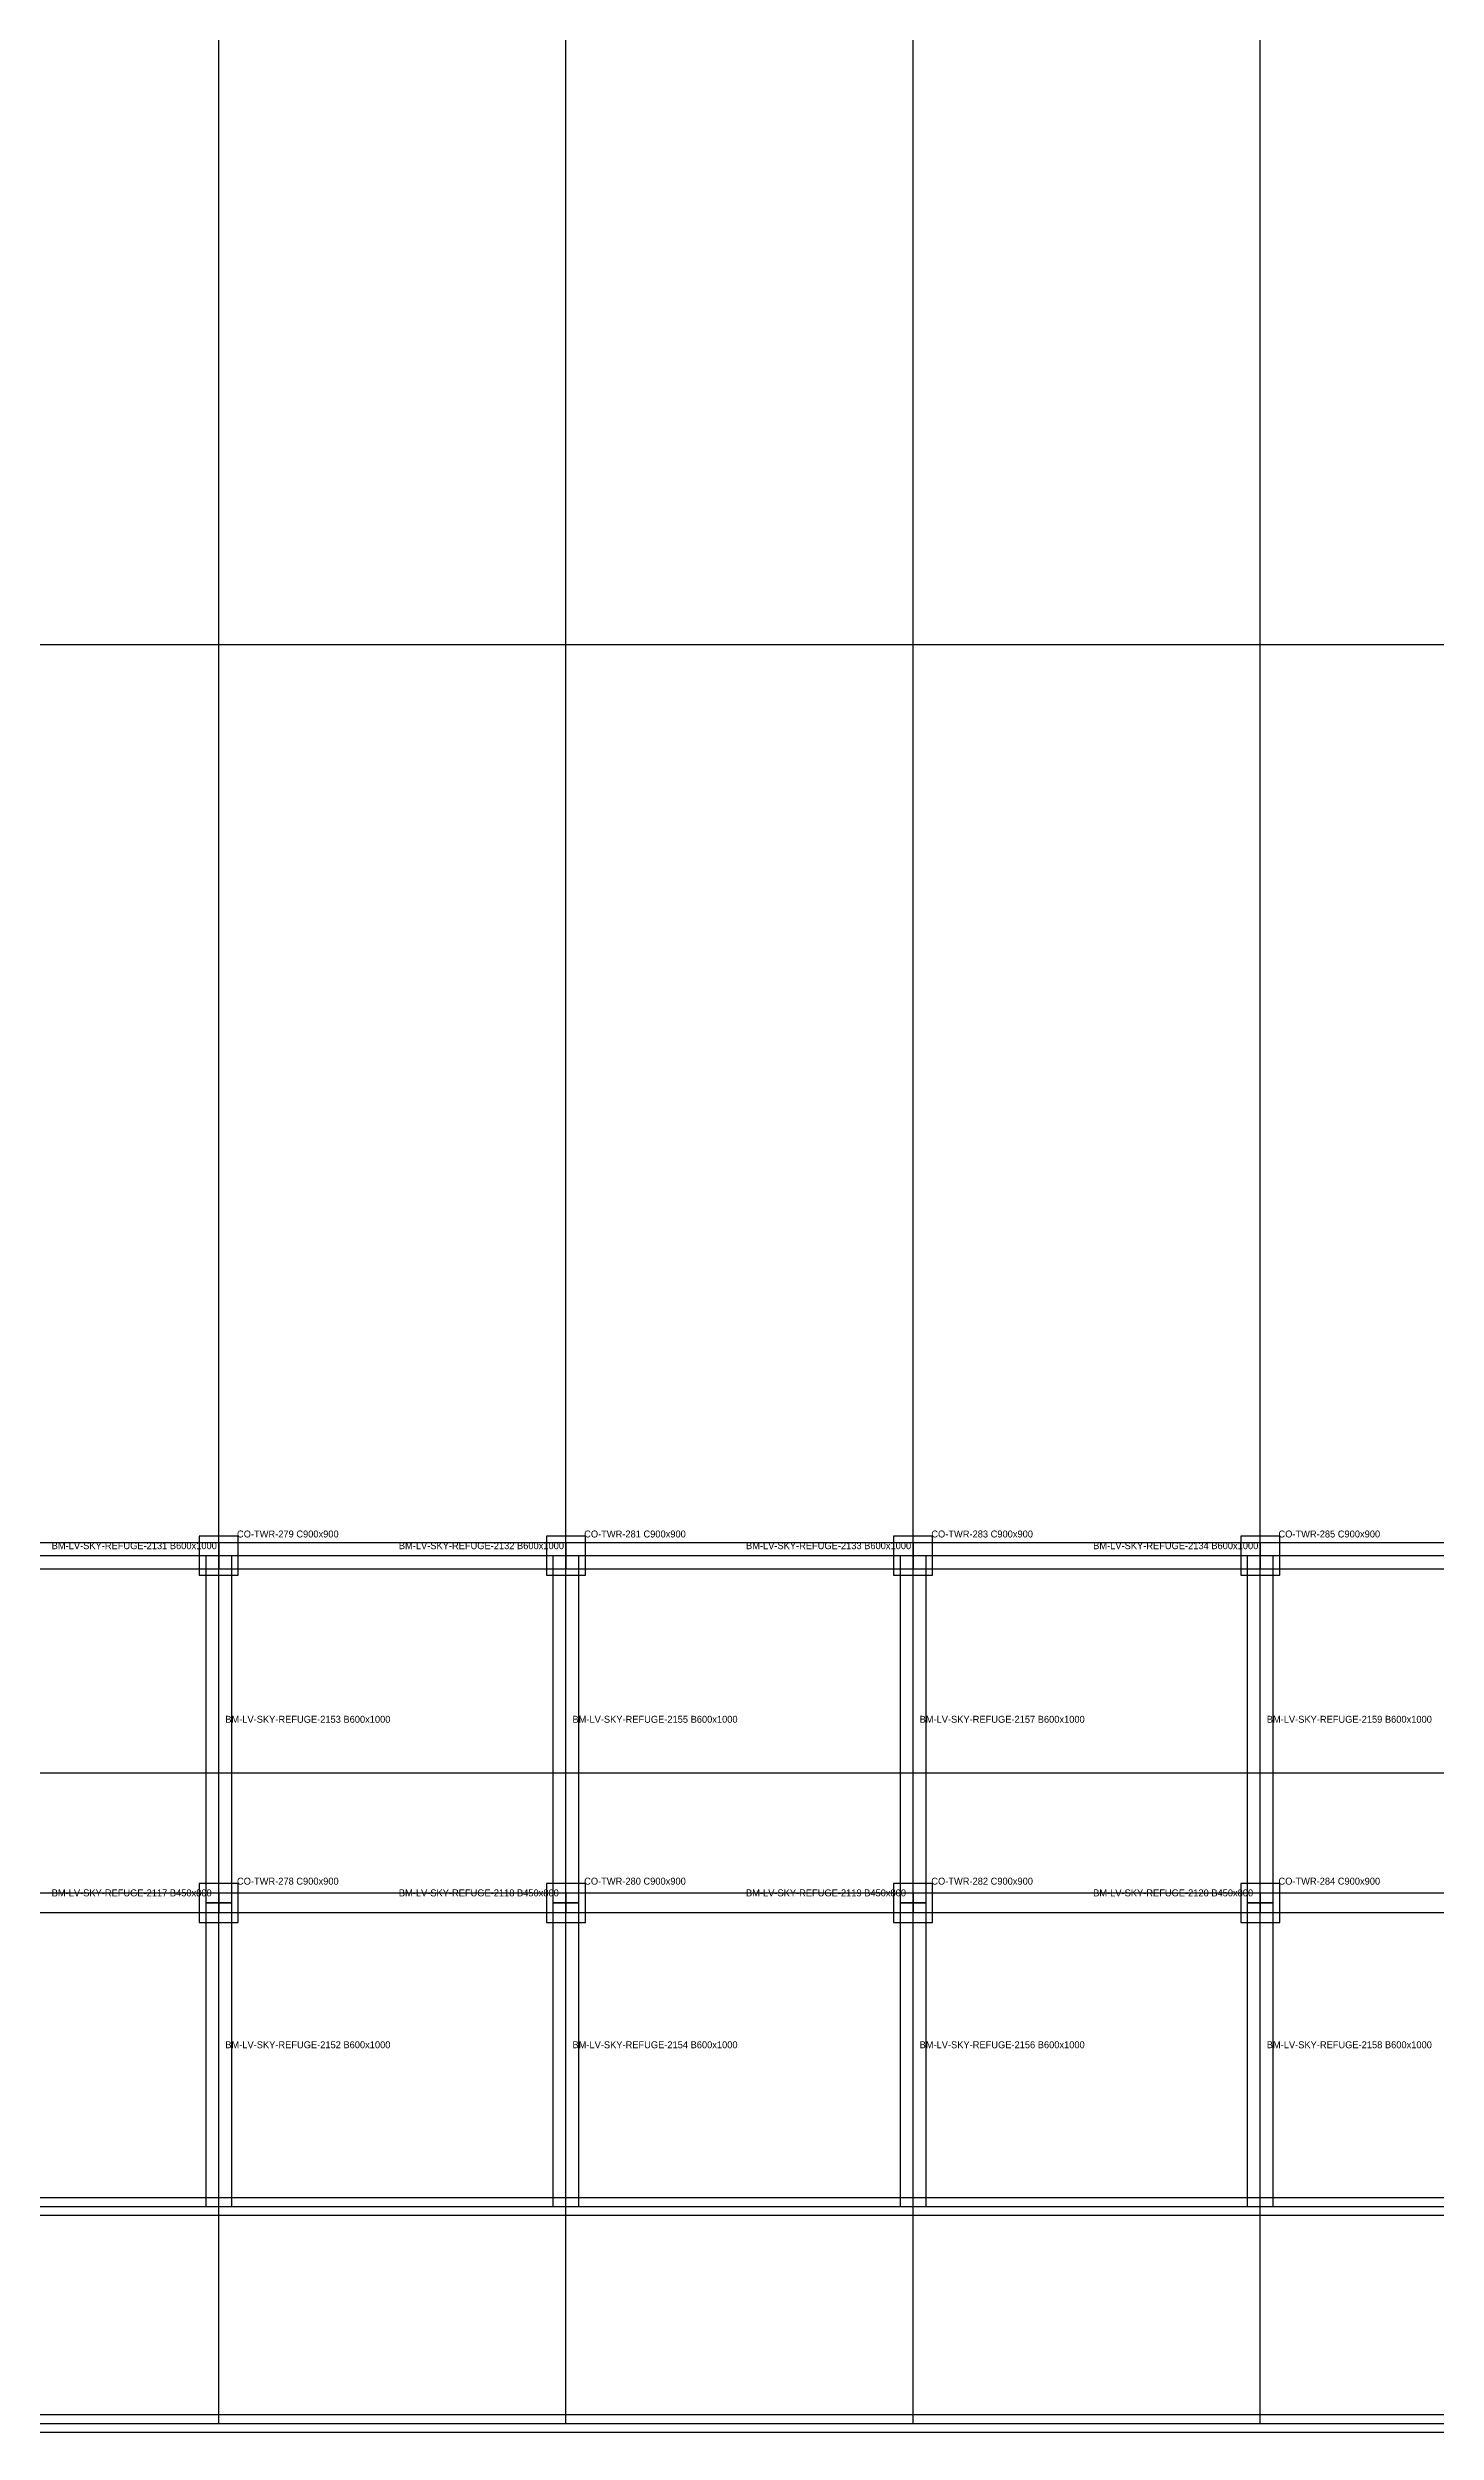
# Model space of a CAD drawing. Header units: millimetres. Extents: x -600 to 227101, y -254450 to 109948.
# Drawn here: x 143057 to 175057, y -254200 to -199251 of the extents above; entities that cross this region are included whole.
import ezdxf

# ---------------------------------------------------------------- set-up
doc = ezdxf.new("R2010")
doc.units = ezdxf.units.MM
for name, color, linetype in [('LV-SKY-REFUGE_BEAM', 5, 'Continuous'), ('LV-SKY-REFUGE_COLUMN', 1, 'Continuous'), ('LV-SKY-REFUGE_GRID', 8, 'Continuous'), ('LV-SKY-REFUGE_SLAB', 7, 'Continuous'), ('LV-SKY-REFUGE_WALL', 3, 'Continuous'), ('TEXT', 7, 'Continuous')]:
    doc.layers.add(name, color=color, linetype=linetype)

msp = doc.modelspace()

# ---------------------------------------------------------------- linework, layer by layer
at = {"layer": 'LV-SKY-REFUGE_BEAM'}
for points in [[(139000, -233700), (139000, -234300), (147000, -234300), (147000, -233700), (139000, -233700)], [(146700, -242000), (147300, -242000), (147300, -234000), (146700, -234000), (146700, -242000)], [(147000, -233700), (147000, -234300), (155000, -234300), (155000, -233700), (147000, -233700)], [(154700, -242000), (155300, -242000), (155300, -234000), (154700, -234000), (154700, -242000)], [(155000, -233700), (155000, -234300), (163000, -234300), (163000, -233700), (155000, -233700)], [(162700, -242000), (163300, -242000), (163300, -234000), (162700, -234000), (162700, -242000)], [(163000, -233700), (163000, -234300), (171000, -234300), (171000, -233700), (163000, -233700)], [(170700, -242000), (171300, -242000), (171300, -234000), (170700, -234000), (170700, -242000)], [(171000, -233700), (171000, -234300), (179000, -234300), (179000, -233700), (171000, -233700)], [(139000, -241775), (139000, -242225), (147000, -242225), (147000, -241775), (139000, -241775)], [(147000, -241775), (147000, -242225), (155000, -242225), (155000, -241775), (147000, -241775)], [(155000, -241775), (155000, -242225), (163000, -242225), (163000, -241775), (155000, -241775)], [(163000, -241775), (163000, -242225), (171000, -242225), (171000, -241775), (163000, -241775)], [(171000, -241775), (171000, -242225), (179000, -242225), (179000, -241775), (171000, -241775)], [(146700, -249000), (147300, -249000), (147300, -242000), (146700, -242000), (146700, -249000)], [(154700, -249000), (155300, -249000), (155300, -242000), (154700, -242000), (154700, -249000)], [(162700, -249000), (163300, -249000), (163300, -242000), (162700, -242000), (162700, -249000)], [(170700, -249000), (171300, -249000), (171300, -242000), (170700, -242000), (170700, -249000)]]:
    msp.add_lwpolyline(points, close=True, dxfattribs=at)
at = {"layer": 'LV-SKY-REFUGE_COLUMN'}
for points in [[(146550, -234450), (147450, -234450), (147450, -233550), (146550, -233550), (146550, -234450)], [(154550, -234450), (155450, -234450), (155450, -233550), (154550, -233550), (154550, -234450)], [(162550, -234450), (163450, -234450), (163450, -233550), (162550, -233550), (162550, -234450)], [(170550, -234450), (171450, -234450), (171450, -233550), (170550, -233550), (170550, -234450)], [(146550, -242450), (147450, -242450), (147450, -241550), (146550, -241550), (146550, -242450)], [(154550, -242450), (155450, -242450), (155450, -241550), (154550, -241550), (154550, -242450)], [(162550, -242450), (163450, -242450), (163450, -241550), (162550, -241550), (162550, -242450)], [(170550, -242450), (171450, -242450), (171450, -241550), (170550, -241550), (170550, -242450)]]:
    msp.add_lwpolyline(points, close=True, dxfattribs=at)
at = {"layer": 'LV-SKY-REFUGE_GRID'}
for points in [[(147000, -254000), (147000, -152000)], [(155000, -254000), (155000, -152000)], [(163000, -254000), (163000, -152000)], [(171000, -254000), (171000, -152000)], [(119000, -213000), (223000, -213000)], [(119000, -239000), (223000, -239000)], [(119000, -249000), (223000, -249000)], [(119000, -254000), (223000, -254000)]]:
    msp.add_lwpolyline(points, dxfattribs=at)
at = {"layer": 'LV-SKY-REFUGE_SLAB'}
msp.add_lwpolyline([(119000, -254000), (223000, -254000), (223000, -234000), (119000, -234000), (119000, -254000)], close=True, dxfattribs=at)
at = {"layer": 'LV-SKY-REFUGE_WALL'}
for points in [[(131000, -248800), (131000, -249200), (211000, -249200), (211000, -248800), (131000, -248800)], [(131000, -253800), (131000, -254200), (211000, -254200), (211000, -253800), (131000, -253800)]]:
    msp.add_lwpolyline(points, close=True, dxfattribs=at)

# ---------------------------------------------------------------- texts
at = {"layer": 'TEXT'}
for s, p in [('CO-TWR-279 C900x900', (147420, -233580)), ('CO-TWR-281 C900x900', (155420, -233580)), ('CO-TWR-283 C900x900', (163420, -233580)), ('CO-TWR-285 C900x900', (171420, -233580)), ('BM-LV-SKY-REFUGE-2131 B600x1000', (143150, -233850)), ('BM-LV-SKY-REFUGE-2132 B600x1000', (151150, -233850)), ('BM-LV-SKY-REFUGE-2133 B600x1000', (159150, -233850)), ('BM-LV-SKY-REFUGE-2134 B600x1000', (167150, -233850)), ('BM-LV-SKY-REFUGE-2153 B600x1000', (147150, -237850)), ('BM-LV-SKY-REFUGE-2155 B600x1000', (155150, -237850)), ('BM-LV-SKY-REFUGE-2157 B600x1000', (163150, -237850)), ('BM-LV-SKY-REFUGE-2159 B600x1000', (171150, -237850)), ('BM-LV-SKY-REFUGE-2117 B450x800', (143150, -241850)), ('CO-TWR-278 C900x900', (147420, -241580)), ('BM-LV-SKY-REFUGE-2118 B450x800', (151150, -241850)), ('CO-TWR-280 C900x900', (155420, -241580)), ('BM-LV-SKY-REFUGE-2119 B450x800', (159150, -241850)), ('CO-TWR-282 C900x900', (163420, -241580)), ('BM-LV-SKY-REFUGE-2120 B450x800', (167150, -241850)), ('CO-TWR-284 C900x900', (171420, -241580)), ('BM-LV-SKY-REFUGE-2152 B600x1000', (147150, -245350)), ('BM-LV-SKY-REFUGE-2154 B600x1000', (155150, -245350)), ('BM-LV-SKY-REFUGE-2156 B600x1000', (163150, -245350)), ('BM-LV-SKY-REFUGE-2158 B600x1000', (171150, -245350))]:
    msp.add_text(s, height=160, dxfattribs=at).set_placement(p)

doc.saveas('drawing.dxf')
